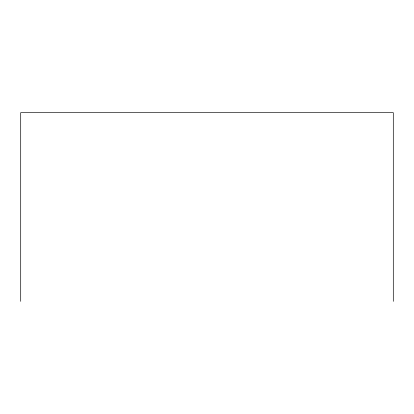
<?xml version="1.0" encoding="UTF-8"?>
<svg xmlns="http://www.w3.org/2000/svg" width="414" height="414" viewBox="0 0 414 414"><rect width="100%" height="100%" fill="white"/><g stroke="black" fill="none" stroke-linecap="round" stroke-linejoin="round"><path stroke-width="0.62" d="M393.3 301.34L393.3 112.66L20.7 112.66L20.7 301.34"/></g></svg>
